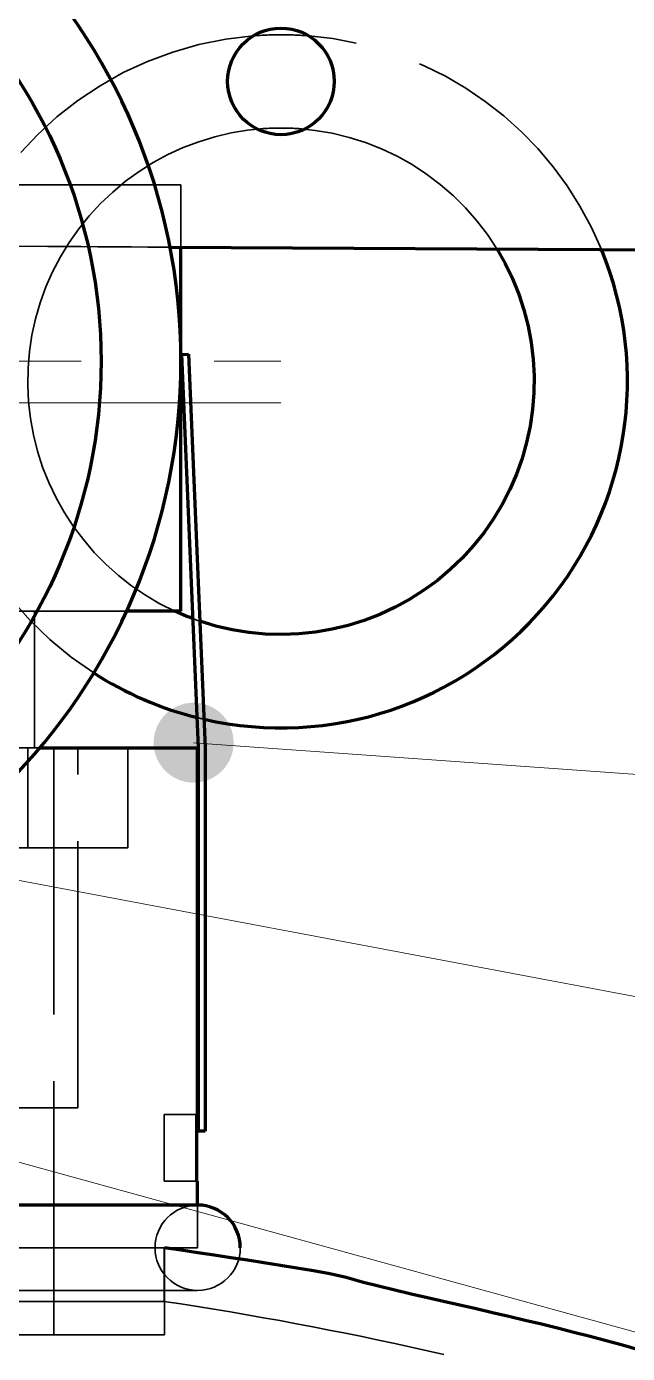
# Model space of a CAD drawing. Header units: millimetres. Extents: x 0 to 2382, y 0 to 420.
# Drawn here: x 165.85 to 174.87, y 339.13 to 359.04 of the extents above; entities that cross this region are included whole.
import ezdxf

# ---------------------------------------------------------------- set-up
doc = ezdxf.new("R2010")
doc.units = ezdxf.units.MM
doc.linetypes.add('IRAM-E-TRAZOS', pattern=[5, 4, -1])
doc.linetypes.add('IRAM-F-TRAZO-PUNTO', pattern=[20, 15, -2, 1, -2])
for name, color, linetype, lineweight in [('01-VISIBLE', 7, 'CONTINUOUS', 70), ('02-OCULTA', 4, 'IRAM-E-TRAZOS', 35), ('03-EJE', 1, 'IRAM-F-TRAZO-PUNTO', 18), ('08-FINA', 5, 'CONTINUOUS', 18)]:
    doc.layers.add(name, color=color, linetype=linetype, lineweight=lineweight)

msp = doc.modelspace()

# ---------------------------------------------------------------- hatches: boundary and pattern name
at = {"layer": '08-FINA'}
h = msp.add_hatch(color=7, dxfattribs=at)
h.dxf.hatch_style = 1
edge = h.paths.add_edge_path()
edge.add_arc((168.362, 348.299), 0.6, 0, 360)

# ---------------------------------------------------------------- linework, layer by layer
at = {"layer": '01-VISIBLE'}
for p, q in [((168.007, 355.734), (179.152, 355.671)), ((168.172, 350.271), (168.172, 355.733)), ((168.187, 354.121), (168.287, 354.126)), ((168.437, 348.221), (168.187, 354.121)), ((168.287, 354.126), (168.537, 348.224)), ((168.422, 342.721), (168.422, 348.221)), ((168.437, 342.471), (168.437, 348.221)), ((168.537, 348.224), (168.537, 342.471)), ((168.408, 341.721), (168.408, 342.721)), ((168.537, 342.471), (168.437, 342.471)), ((168.422, 341.361), (168.422, 341.721))]:
    msp.add_line(p, q, dxfattribs=at)
for points in [[(169.253, 358.903), (169.253, 358.903), (169.254, 358.904), (169.254, 358.904), (169.255, 358.904), (169.255, 358.905), (169.256, 358.905)], [(172.912, 355.707), (173.036, 355.488), (173.145, 355.262), (173.24, 355.029), (173.318, 354.791), (173.381, 354.548), (173.427, 354.301), (173.457, 354.051), (173.471, 353.801), (173.468, 353.549), (173.448, 353.299), (173.412, 353.05), (173.359, 352.805), (173.291, 352.563), (173.206, 352.327), (173.107, 352.096), (172.992, 351.873), (172.862, 351.658), (172.719, 351.451), (172.562, 351.255), (172.393, 351.069), (172.212, 350.895), (172.02, 350.734), (171.817, 350.585), (171.605, 350.45), (171.385, 350.33), (171.157, 350.224), (170.923, 350.133), (170.683, 350.059), (170.439, 350), (170.191, 349.957), (169.942, 349.931), (169.691, 349.922), (169.44, 349.929), (169.189, 349.952), (168.942, 349.992), (168.697, 350.049), (168.456, 350.121)], [(168.172, 350.271), (168.035, 350.271), (167.899, 350.271), (167.762, 350.271), (167.626, 350.271), (167.49, 350.271), (167.353, 350.271)], [(168.355, 350.157), (168.308, 350.175), (168.262, 350.193), (168.216, 350.212), (168.17, 350.231), (168.124, 350.251), (168.079, 350.271)], [(166.054, 348.221), (166.317, 348.221), (166.58, 348.221), (166.843, 348.221), (167.106, 348.221), (167.369, 348.221), (167.632, 348.221), (167.895, 348.221), (168.159, 348.221), (168.422, 348.221)], [(168.408, 342.721), (168.41, 342.721), (168.413, 342.721), (168.415, 342.721), (168.417, 342.721), (168.419, 342.721), (168.422, 342.721)], [(168.408, 341.721), (168.41, 341.721), (168.413, 341.721), (168.415, 341.721), (168.417, 341.721), (168.419, 341.721), (168.422, 341.721)], [(168.422, 341.361), (168.172, 341.361), (167.922, 341.361), (167.672, 341.361), (167.422, 341.361), (167.172, 341.361), (166.922, 341.361), (166.672, 341.361), (166.422, 341.361), (166.172, 341.361), (165.922, 341.361), (165.672, 341.361)], [(168.422, 341.361), (168.422, 341.361), (168.422, 341.361), (168.422, 341.361), (168.422, 341.361), (168.422, 341.361), (168.422, 341.361)], [(175.037, 339.189), (174.796, 339.257), (174.553, 339.324), (174.311, 339.388), (174.068, 339.451), (173.824, 339.512), (173.58, 339.572), (173.336, 339.63), (173.092, 339.688), (172.847, 339.745), (172.603, 339.802), (172.358, 339.858), (172.113, 339.914), (171.869, 339.97), (171.624, 340.026), (171.38, 340.083), (171.135, 340.142), (170.893, 340.206), (170.651, 340.275), (170.406, 340.329), (170.159, 340.374), (169.912, 340.416), (169.664, 340.456), (169.416, 340.495), (169.168, 340.533), (168.92, 340.571), (168.671, 340.609), (168.423, 340.646), (168.175, 340.684), (167.927, 340.721)]]:
    msp.add_lwpolyline(points, dxfattribs=at)
for centre, radius in [((159.172, 354.021), 7.8), ((169.672, 358.221), 0.8)]:
    msp.add_circle(centre, radius, dxfattribs=at)
for centre, radius, start, end in [((159.172, 354.021), 9, -90, 90), ((169.672, 353.721), 5.2, -102.8119, 22.3378), ((169.672, 353.721), 5.2, -122.7069, -103.9571), ((168.422, 340.721), 0.64, 0, 90)]:
    msp.add_arc(centre, radius, start, end, dxfattribs=at)
at = {"layer": '02-OCULTA'}
for p, q in [((152.172, 356.671), (166.172, 356.671)), ((161.825, 356.671), (166.172, 356.671)), ((163.578, 356.671), (166.172, 356.671)), ((163.578, 356.671), (166.172, 356.671)), ((168.172, 350.271), (168.172, 356.671)), ((168.172, 355.733), (168.172, 356.671)), ((168.172, 355.733), (168.172, 356.671)), ((168.172, 355.733), (168.172, 356.671)), ((164.082, 355.756), (168.007, 355.734)), ((166.172, 355.745), (164.082, 355.756)), ((166.172, 355.745), (164.082, 355.756)), ((164.082, 355.756), (179.152, 355.671)), ((168.187, 354.121), (168.287, 354.126)), ((168.437, 348.221), (168.187, 354.121)), ((168.287, 354.126), (168.537, 348.224)), ((152.172, 350.271), (166.172, 350.271)), ((159.172, 350.271), (166.172, 350.271)), ((165.972, 348.221), (165.972, 350.271)), ((165.872, 346.721), (165.872, 348.221)), ((166.266, 348.221), (166.266, 339.415)), ((166.622, 342.821), (166.622, 348.221)), ((167.372, 346.721), (167.372, 348.221)), ((168.437, 342.471), (168.437, 348.221)), ((168.537, 348.224), (168.537, 342.471)), ((167.922, 342.721), (168.408, 342.721)), ((167.922, 341.721), (167.922, 342.721)), ((167.922, 341.721), (167.922, 342.721)), ((167.922, 342.721), (168.408, 342.721)), ((168.408, 341.721), (168.408, 342.721)), ((168.537, 342.471), (168.437, 342.471)), ((167.922, 341.721), (168.408, 341.721)), ((167.922, 341.721), (168.408, 341.721)), ((168.422, 340.721), (168.422, 341.361)), ((167.922, 340.721), (167.922, 339.915)), ((167.927, 339.415), (167.927, 340.721))]:
    msp.add_line(p, q, dxfattribs=at)
for points in [[(169.316, 357.505), (169.089, 357.673), (168.935, 357.91), (168.872, 358.185), (168.91, 358.465), (169.042, 358.715), (169.253, 358.903)], [(170.027, 357.505), (170.255, 357.673), (170.409, 357.911), (170.471, 358.187), (170.433, 358.467), (170.3, 358.717), (170.088, 358.905)], [(168.079, 350.271), (167.854, 350.384), (167.638, 350.511), (167.431, 350.653), (167.233, 350.807), (167.046, 350.975), (166.87, 351.154), (166.707, 351.345), (166.556, 351.546), (166.419, 351.756), (166.297, 351.975), (166.189, 352.202), (166.096, 352.435), (166.019, 352.674), (165.958, 352.917), (165.913, 353.164), (165.884, 353.414), (165.872, 353.665), (165.877, 353.916), (165.898, 354.166), (165.935, 354.414), (165.989, 354.659), (166.059, 354.9), (166.145, 355.136), (166.246, 355.366), (166.362, 355.589), (166.492, 355.803), (166.637, 356.008), (166.794, 356.204), (166.965, 356.388), (167.147, 356.561), (167.34, 356.722), (167.543, 356.869), (167.755, 357.003), (167.976, 357.122), (168.204, 357.227), (168.439, 357.316), (168.679, 357.39), (168.923, 357.447), (169.171, 357.488), (169.421, 357.513), (169.672, 357.521)], [(169.672, 357.521), (169.93, 357.513), (170.187, 357.486), (170.442, 357.442), (170.694, 357.381), (170.94, 357.303), (171.181, 357.209), (171.415, 357.098), (171.64, 356.972), (171.857, 356.83), (172.063, 356.674), (172.259, 356.505), (172.442, 356.323), (172.612, 356.128), (172.769, 355.922), (172.912, 355.707)], [(168.172, 356.671), (167.922, 356.671), (167.672, 356.671), (167.422, 356.671), (167.172, 356.671), (166.922, 356.671), (166.672, 356.671), (166.422, 356.671), (166.172, 356.671)], [(168.172, 356.671), (167.886, 356.671), (167.6, 356.671), (167.315, 356.671), (167.029, 356.671), (166.743, 356.671), (166.457, 356.671), (166.172, 356.671)], [(166.172, 355.745), (166.422, 355.743), (166.672, 355.742), (166.922, 355.74), (167.172, 355.739), (167.422, 355.738), (167.672, 355.736), (167.922, 355.735), (168.172, 355.733)], [(168.172, 355.733), (167.922, 355.735), (167.672, 355.736), (167.422, 355.738), (167.172, 355.739), (166.922, 355.74), (166.672, 355.742), (166.422, 355.743), (166.172, 355.745)], [(165.972, 350.271), (165.72, 350.271)], [(165.72, 350.271), (165.972, 350.271)], [(167.353, 350.271), (167.156, 350.271), (166.959, 350.271), (166.762, 350.271), (166.566, 350.271), (166.369, 350.271), (166.172, 350.271)], [(168.172, 350.271), (167.922, 350.271), (167.672, 350.271), (167.422, 350.271), (167.172, 350.271), (166.922, 350.271), (166.672, 350.271), (166.422, 350.271), (166.172, 350.271)], [(168.456, 350.121), (168.439, 350.127), (168.422, 350.133), (168.405, 350.139), (168.388, 350.145), (168.372, 350.151), (168.355, 350.157)], [(167.372, 348.221), (167.119, 348.221), (166.867, 348.221), (166.615, 348.221), (166.362, 348.221), (166.11, 348.221), (165.858, 348.221), (165.606, 348.221)], [(165.606, 348.221), (165.858, 348.221), (166.11, 348.221), (166.362, 348.221), (166.615, 348.221), (166.867, 348.221), (167.119, 348.221), (167.372, 348.221)], [(166.622, 348.221), (166.369, 348.221), (166.117, 348.221), (165.864, 348.221), (165.611, 348.221)], [(165.611, 348.221), (165.864, 348.221), (166.117, 348.221), (166.369, 348.221), (166.622, 348.221)], [(165.872, 348.221), (165.619, 348.221)], [(165.619, 348.221), (165.872, 348.221)], [(168.422, 348.221), (168.172, 348.221), (167.922, 348.221), (167.672, 348.221), (167.422, 348.221), (167.172, 348.221), (166.922, 348.221), (166.672, 348.221), (166.422, 348.221), (166.172, 348.221), (165.922, 348.221), (165.672, 348.221)], [(165.972, 348.221), (165.72, 348.221)], [(165.72, 348.221), (165.972, 348.221)], [(166.266, 348.221), (166.012, 348.221), (165.759, 348.221)], [(165.759, 348.221), (166.012, 348.221), (166.266, 348.221)], [(165.803, 348.221), (166.054, 348.221)], [(167.372, 346.721), (167.119, 346.721), (166.867, 346.721), (166.615, 346.721), (166.362, 346.721), (166.11, 346.721), (165.858, 346.721), (165.606, 346.721)], [(165.606, 346.721), (165.858, 346.721), (166.11, 346.721), (166.362, 346.721), (166.615, 346.721), (166.867, 346.721), (167.119, 346.721), (167.372, 346.721)], [(165.872, 346.721), (165.619, 346.721)], [(165.619, 346.721), (165.872, 346.721)], [(166.622, 342.821), (166.369, 342.821), (166.117, 342.821), (165.864, 342.821), (165.611, 342.821)], [(165.611, 342.821), (165.864, 342.821), (166.117, 342.821), (166.369, 342.821), (166.622, 342.821)], [(168.422, 342.721), (168.419, 342.721), (168.417, 342.721), (168.415, 342.721), (168.413, 342.721), (168.41, 342.721), (168.408, 342.721)], [(168.422, 341.721), (168.419, 341.721), (168.417, 341.721), (168.415, 341.721), (168.413, 341.721), (168.41, 341.721), (168.408, 341.721)], [(168.422, 341.361), (168.172, 341.361), (167.922, 341.361), (167.672, 341.361), (167.422, 341.361), (167.172, 341.361), (166.922, 341.361), (166.672, 341.361), (166.422, 341.361), (166.172, 341.361), (165.922, 341.361), (165.672, 341.361)], [(167.922, 340.721), (167.672, 340.721), (167.422, 340.721), (167.172, 340.721), (166.922, 340.721), (166.672, 340.721), (166.422, 340.721), (166.172, 340.721), (165.922, 340.721), (165.672, 340.721)], [(165.672, 340.721), (165.922, 340.721), (166.172, 340.721), (166.422, 340.721), (166.672, 340.721), (166.922, 340.721), (167.172, 340.721), (167.422, 340.721), (167.672, 340.721), (167.922, 340.721)], [(168.422, 340.721), (168.172, 340.721), (167.922, 340.721), (167.672, 340.721), (167.422, 340.721), (167.172, 340.721), (166.922, 340.721), (166.672, 340.721), (166.422, 340.721), (166.172, 340.721), (165.922, 340.721), (165.672, 340.721)], [(165.672, 340.721), (165.922, 340.721), (166.172, 340.721), (166.422, 340.721), (166.672, 340.721), (166.922, 340.721), (167.172, 340.721), (167.422, 340.721), (167.672, 340.721), (167.922, 340.721), (168.172, 340.721), (168.422, 340.721)], [(167.927, 340.721), (167.677, 340.721), (167.426, 340.721), (167.176, 340.721), (166.926, 340.721), (166.676, 340.721), (166.426, 340.721), (166.176, 340.721), (165.926, 340.721), (165.675, 340.721)], [(165.675, 340.721), (165.926, 340.721), (166.176, 340.721), (166.426, 340.721), (166.676, 340.721), (166.926, 340.721), (167.176, 340.721), (167.426, 340.721), (167.677, 340.721), (167.927, 340.721)], [(167.927, 340.721), (167.926, 340.721), (167.925, 340.721), (167.924, 340.721), (167.923, 340.721), (167.923, 340.721), (167.922, 340.721)], [(165.672, 340.081), (165.922, 340.081), (166.172, 340.081), (166.422, 340.081), (166.672, 340.081), (166.922, 340.081), (167.172, 340.081), (167.422, 340.081), (167.672, 340.081), (167.922, 340.081), (168.172, 340.081), (168.422, 340.081)], [(165.672, 340.081), (165.922, 340.081), (166.172, 340.081), (166.422, 340.081), (166.672, 340.081), (166.922, 340.081), (167.172, 340.081), (167.422, 340.081), (167.672, 340.081), (167.922, 340.081), (168.172, 340.081), (168.422, 340.081)], [(167.922, 339.915), (167.672, 339.915), (167.422, 339.915), (167.172, 339.915), (166.922, 339.915), (166.672, 339.915), (166.422, 339.915), (166.172, 339.915), (165.922, 339.915), (165.672, 339.915)], [(165.672, 339.915), (165.922, 339.915), (166.172, 339.915), (166.422, 339.915), (166.672, 339.915), (166.922, 339.915), (167.172, 339.915), (167.422, 339.915), (167.672, 339.915), (167.922, 339.915)], [(167.922, 339.915), (168.17, 339.878), (168.418, 339.839), (168.666, 339.798), (168.914, 339.757), (169.161, 339.715), (169.409, 339.671), (169.656, 339.627), (169.903, 339.581), (170.15, 339.534), (170.396, 339.486), (170.642, 339.437), (170.889, 339.387), (171.134, 339.336), (171.38, 339.283), (171.625, 339.23), (171.871, 339.175), (172.115, 339.119)], [(167.927, 339.415), (167.677, 339.415), (167.426, 339.415), (167.176, 339.415), (166.926, 339.415), (166.676, 339.415), (166.426, 339.415), (166.176, 339.415), (165.926, 339.415), (165.675, 339.415)], [(165.675, 339.415), (165.926, 339.415), (166.176, 339.415), (166.426, 339.415), (166.676, 339.415), (166.926, 339.415), (167.176, 339.415), (167.426, 339.415), (167.677, 339.415), (167.927, 339.415)], [(166.266, 339.415), (166.012, 339.415), (165.759, 339.415)], [(165.759, 339.415), (166.012, 339.415), (166.266, 339.415)]]:
    msp.add_lwpolyline(points, dxfattribs=at)
for centre, radius in [((159.172, 354.021), 9), ((169.672, 358.221), 0.8), ((169.672, 358.221), 0.8)]:
    msp.add_circle(centre, radius, dxfattribs=at)
for centre, radius, start, end in [((169.672, 358.221), 0.8, 90, 121.3322), ((169.672, 358.221), 0.8, 58.6678, 90), ((169.672, 353.721), 5.2, 94.5886, -122.7069), ((169.672, 353.721), 5.2, 90, 94.5886), ((169.672, 353.721), 5.2, 85.4114, 90), ((169.672, 353.721), 5.2, 22.3378, 85.4114), ((169.672, 353.721), 3.8, 90, 95.3682), ((169.672, 358.221), 0.8, -116.3843, -63.6157), ((169.672, 353.721), 3.8, 84.6318, 90), ((169.672, 353.721), 5.2, -103.9571, -102.8119), ((168.422, 340.721), 0.64, 90, 0)]:
    msp.add_arc(centre, radius, start, end, dxfattribs=at)
at = {"layer": '03-EJE'}
for p, q in [((148.672, 354.021), (169.672, 354.021)), ((139.222, 353.396), (169.672, 353.396))]:
    msp.add_line(p, q, dxfattribs=at)
at = {"layer": '08-FINA'}
for p, q in [((227.817, 344.056), (168.362, 348.299)), ((227.876, 334.513), (159.172, 347.471)), ((227.951, 324.836), (159.172, 343.818))]:
    msp.add_line(p, q, dxfattribs=at)
msp.add_circle((169.172, 359.024), 32.625, dxfattribs=at)

doc.saveas('drawing.dxf')
